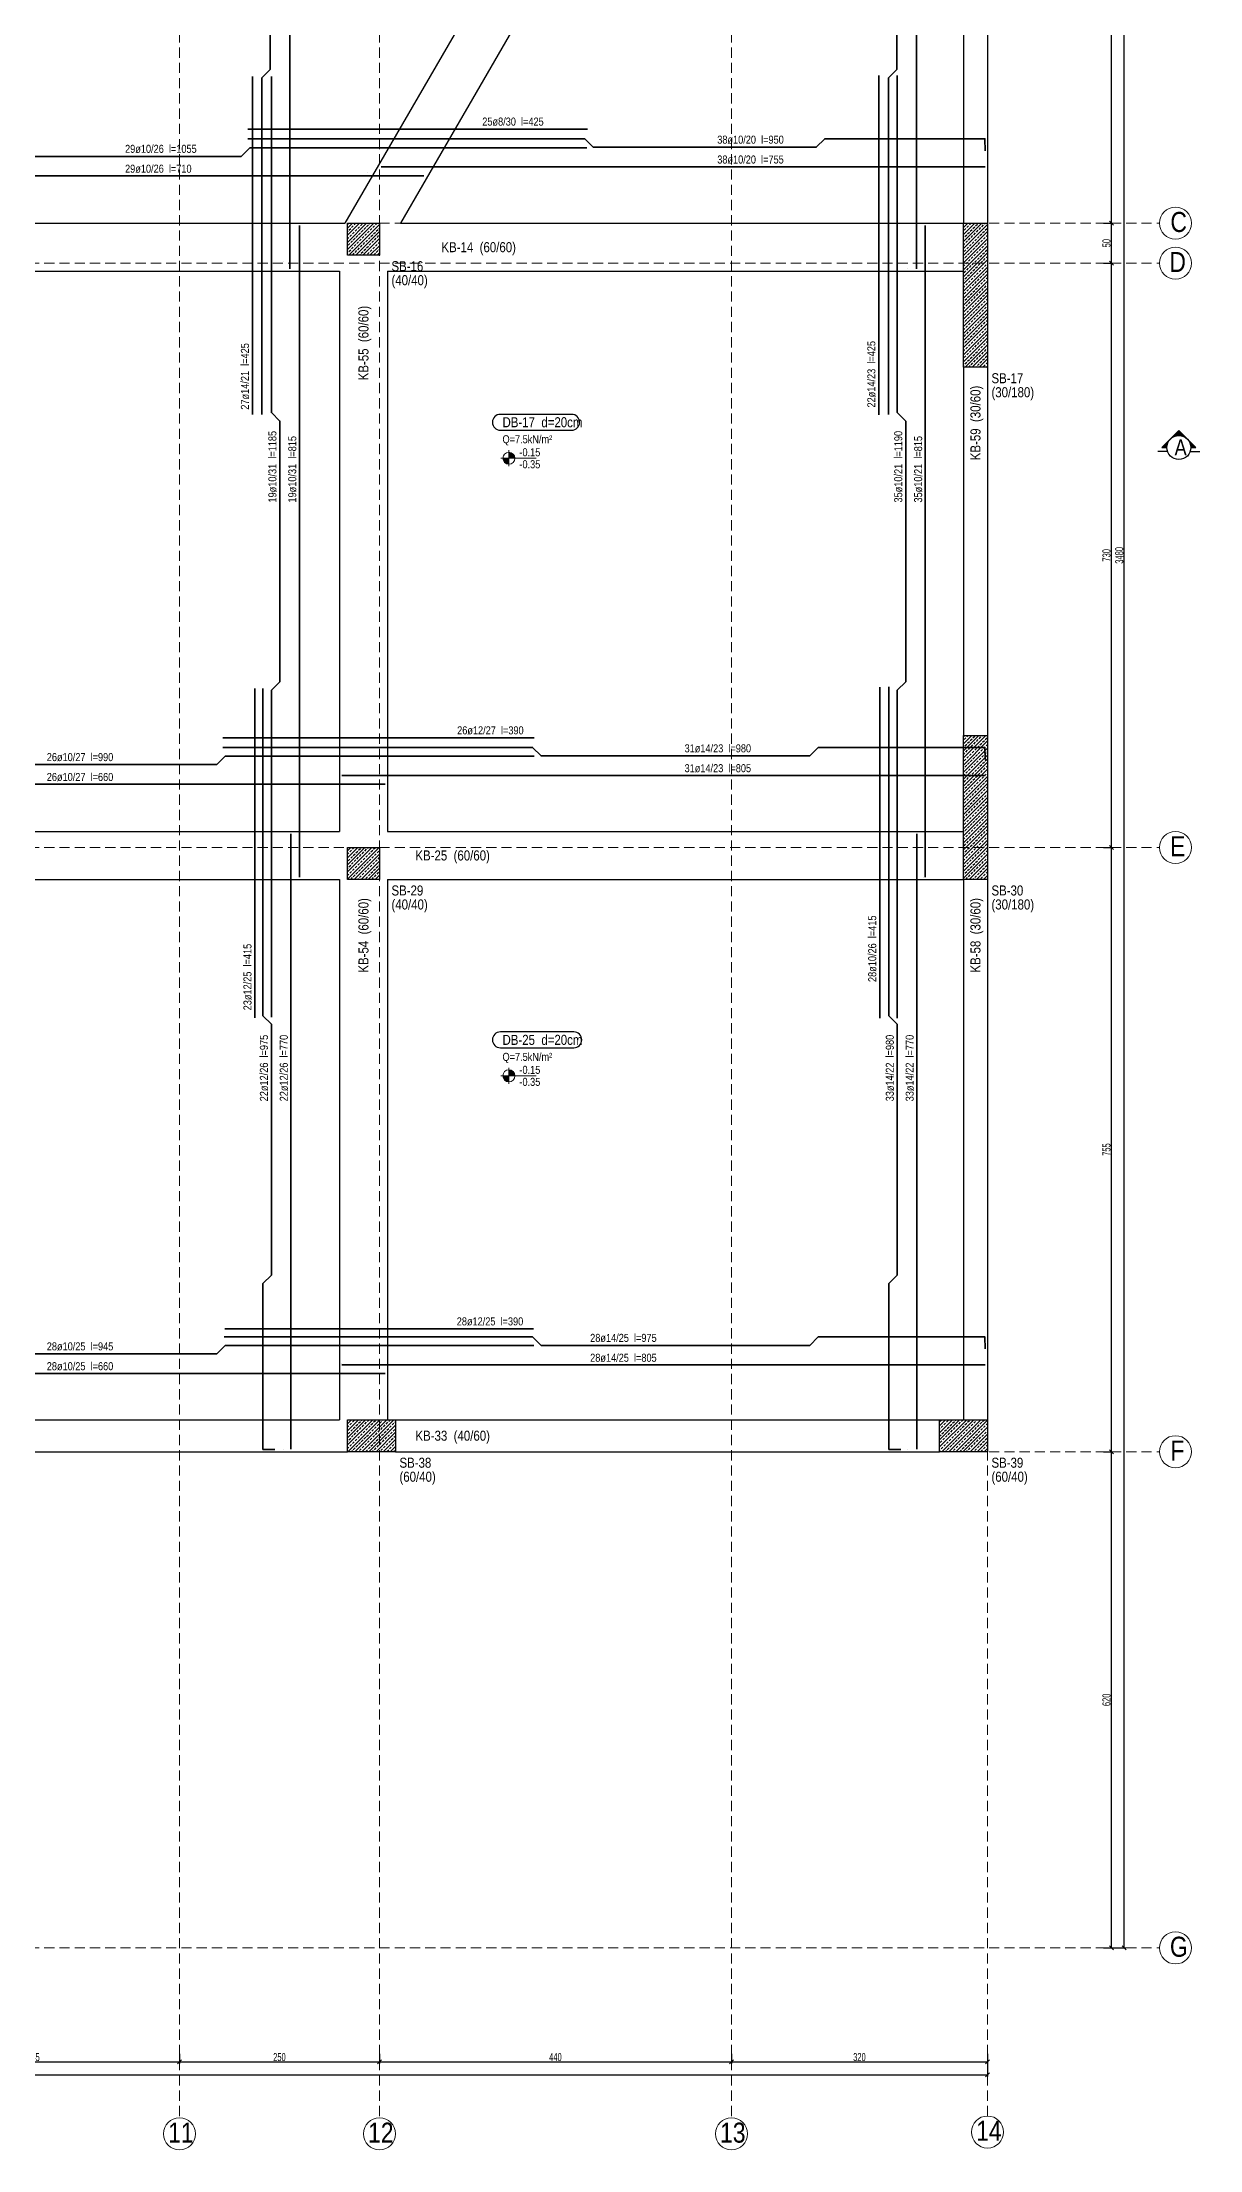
# Model space of a CAD drawing. Header units: millimetres. Extents: x 2532 to 8067, y 819 to 5029.
# Drawn here: x 6619 to 8067, y 824 to 3457 of the extents above; entities that cross this region are included whole.
import ezdxf

# ---------------------------------------------------------------- set-up
doc = ezdxf.new("R2010")
doc.units = ezdxf.units.MM
doc.linetypes.add('DASHED', pattern=[19.05, 12.7, -6.35])
for name, color, linetype, lineweight in [('AKS BALONU (BEYKENT)', 7, 'Continuous', 20), ('AKS CIZGISI (BEYKENT)', 252, 'DASHED', 20), ('AKS NO (BEYKENT)', 3, 'Continuous', 20), ('AKS OLCU (BEYKENT)', 200, 'Continuous', 20), ('DONATI (BEYKENT)', 4, 'Continuous', 35), ('DONATI YAZISI (BEYKENT)', 3, 'Continuous', 20), ('DOSEME ISMI (BEYKENT)', 9, 'Continuous', 20), ('DOSEME PAFTA (BEYKENT)', 3, 'Continuous', 20), ('KESIT (BEYKENT)', 151, 'Continuous', 25), ('KESIT ISMI (BEYKENT)', 6, 'Continuous', 20), ('KIRIS (BEYKENT)', 2, 'Continuous', 30), ('KIRIS ISMI (BEYKENT)', 40, 'Continuous', 20), ('KOLON (BEYKENT)', 3, 'Continuous', 30), ('KOLON ISMI (BEYKENT)', 91, 'Continuous', 20), ('KOT CIZGI (BEYKENT)', 120, 'Continuous', 20), ('KOT YAZI (BEYKENT)', 7, 'Continuous', 20), ('TARAMA (BEYKENT)', 252, 'Continuous', 25), ('YAZI (BEYKENT)', 140, 'Continuous', 20)]:
    doc.layers.add(name, color=color, linetype=linetype, lineweight=lineweight)
doc.styles.add('DONATI YAZISI (BEYKENT)', font='')
doc.styles.add('DSMOLC-50', font='bahnschrift light condensed', dxfattribs={"width": 0.75, "height": 10})
doc.styles.add('KOT (BEYKENT)', font='')
doc.styles.add('stastyle', font='RomanSTA.ttf')
doc.styles.add('YAZI (BEYKENT)', font='')
doc.styles.get('DONATI YAZISI (BEYKENT)').set_extended_font_data('Bahnschrift Light Condensed')
doc.styles.get('KOT (BEYKENT)').set_extended_font_data('Bahnschrift Light Condensed')
doc.styles.get('YAZI (BEYKENT)').set_extended_font_data('Bahnschrift Light Condensed')
doc.dimstyles.new('DSMOLC-50', dxfattribs={"dimtxt": 10, "dimasz": 5, "dimexe": 2, "dimexo": 2, "dimgap": 1, "dimtad": 1, "dimdec": 1, "dimrnd": 0.5, "dimzin": 12, "dimdsep": 46, "dimtxsty": 'DSMOLC-50', "dimblk": 'OBLIQUE', "dimblk1": 'OBLIQUE', "dimblk2": 'OBLIQUE', "dimcen": 0, "dimclrt": 7, "dimadec": 0, "dimazin": 0, "dimtfac": 1, "dimtdec": 4, "dimtix": 1, "dimtmove": 2, "dimatfit": 3, "dimfxl": 1, "dimtzin": 0, "dimarcsym": 0})
pattern_1 = [(45, (1551.565, 462.183), (-4.4194174, 4.4194174), []), (45, (1555.9844, 462.183), (-4.4194174, 4.4194174), [3.125, -1.5625])]

# ---------------------------------------------------------------- blocks, each defined once
blk = doc.blocks.new('_Oblique')
at = {"color": 0, "linetype": 'ByBlock', "lineweight": -2}
blk.add_line((-0.5, -0.5), (0.5, 0.5), dxfattribs=at)
blk = doc.blocks.new('*D84')
at = {"layer": 'AKS OLCU (BEYKENT)', "color": 0, "lineweight": -2, "transparency": 16777216}
for p, q in [((7946, 1696), (7958, 1696)), ((7956, 1076), (7956, 1696)), ((7946, 1076), (7958, 1076))]:
    blk.add_line(p, q, dxfattribs=at)
at = {"layer": 'DEFPOINTS', "color": 0, "transparency": 16777216}
for p in [(7944, 1696), (7956, 1696), (7944, 1076)]:
    blk.add_point(p, dxfattribs=at)
at = {"layer": 'AKS OLCU (BEYKENT)', "color": 0, "lineweight": -2, "transparency": 16777216, "xscale": 5, "yscale": 5, "zscale": 5}
for p, rotation in [((7956, 1696), 90), ((7956, 1076), 270)]:
    blk.add_blockref('_Oblique', p, dxfattribs=dict(at, rotation=rotation))
at = {"layer": 'AKS OLCU (BEYKENT)', "color": 7, "transparency": 16777216, "insert": (7949.9, 1386), "char_height": 10, "attachment_point": 5, "rotation": 90, "style": 'DSMOLC-50'}
blk.add_mtext('620', dxfattribs=at)
blk = doc.blocks.new('*D85')
at = {"layer": 'AKS OLCU (BEYKENT)', "color": 0, "lineweight": -2, "transparency": 16777216}
for p, q in [((7946, 2451), (7958, 2451)), ((7956, 1696), (7956, 2451)), ((7946, 1696), (7958, 1696))]:
    blk.add_line(p, q, dxfattribs=at)
at = {"layer": 'DEFPOINTS', "color": 0, "transparency": 16777216}
for p in [(7944, 2451), (7956, 2451), (7944, 1696)]:
    blk.add_point(p, dxfattribs=at)
at = {"layer": 'AKS OLCU (BEYKENT)', "color": 0, "lineweight": -2, "transparency": 16777216, "xscale": 5, "yscale": 5, "zscale": 5}
for p, rotation in [((7956, 2451), 90), ((7956, 1696), 270)]:
    blk.add_blockref('_Oblique', p, dxfattribs=dict(at, rotation=rotation))
at = {"layer": 'AKS OLCU (BEYKENT)', "color": 7, "transparency": 16777216, "insert": (7949.9, 2073.5), "char_height": 10, "attachment_point": 5, "rotation": 90, "style": 'DSMOLC-50'}
blk.add_mtext('755', dxfattribs=at)
blk = doc.blocks.new('*D86')
at = {"layer": 'AKS OLCU (BEYKENT)', "color": 0, "lineweight": -2, "transparency": 16777216}
for p, q in [((7946, 3181), (7958, 3181)), ((7956, 2451), (7956, 3181)), ((7946, 2451), (7958, 2451))]:
    blk.add_line(p, q, dxfattribs=at)
at = {"layer": 'DEFPOINTS', "color": 0, "transparency": 16777216}
for p in [(7944, 3181), (7956, 3181), (7944, 2451)]:
    blk.add_point(p, dxfattribs=at)
at = {"layer": 'AKS OLCU (BEYKENT)', "color": 0, "lineweight": -2, "transparency": 16777216, "xscale": 5, "yscale": 5, "zscale": 5}
for p, rotation in [((7956, 3181), 90), ((7956, 2451), 270)]:
    blk.add_blockref('_Oblique', p, dxfattribs=dict(at, rotation=rotation))
at = {"layer": 'AKS OLCU (BEYKENT)', "color": 7, "transparency": 16777216, "insert": (7949.9, 2816), "char_height": 10, "attachment_point": 5, "rotation": 90, "style": 'DSMOLC-50'}
blk.add_mtext('730', dxfattribs=at)
blk = doc.blocks.new('*D87')
at = {"layer": 'AKS OLCU (BEYKENT)', "color": 0, "lineweight": -2, "transparency": 16777216}
for p, q in [((7946, 3231), (7958, 3231)), ((7956, 3181), (7956, 3231)), ((7946, 3181), (7958, 3181))]:
    blk.add_line(p, q, dxfattribs=at)
at = {"layer": 'DEFPOINTS', "color": 0, "transparency": 16777216}
for p in [(7944, 3231), (7956, 3231), (7944, 3181)]:
    blk.add_point(p, dxfattribs=at)
at = {"layer": 'AKS OLCU (BEYKENT)', "color": 0, "lineweight": -2, "transparency": 16777216, "xscale": 5, "yscale": 5, "zscale": 5}
for p, rotation in [((7956, 3231), 90), ((7956, 3181), 270)]:
    blk.add_blockref('_Oblique', p, dxfattribs=dict(at, rotation=rotation))
at = {"layer": 'AKS OLCU (BEYKENT)', "color": 7, "transparency": 16777216, "insert": (7949.9, 3206), "char_height": 10, "attachment_point": 5, "rotation": 90, "style": 'DSMOLC-50'}
blk.add_mtext('50', dxfattribs=at)
blk = doc.blocks.new('*D88')
at = {"layer": 'AKS OLCU (BEYKENT)', "color": 0, "lineweight": -2, "transparency": 16777216}
for p, q in [((7946, 3991), (7958, 3991)), ((7956, 3231), (7956, 3991)), ((7946, 3231), (7958, 3231))]:
    blk.add_line(p, q, dxfattribs=at)
at = {"layer": 'DEFPOINTS', "color": 0, "transparency": 16777216}
for p in [(7944, 3991), (7956, 3991), (7944, 3231)]:
    blk.add_point(p, dxfattribs=at)
at = {"layer": 'AKS OLCU (BEYKENT)', "color": 0, "lineweight": -2, "transparency": 16777216, "xscale": 5, "yscale": 5, "zscale": 5}
for p, rotation in [((7956, 3991), 90), ((7956, 3231), 270)]:
    blk.add_blockref('_Oblique', p, dxfattribs=dict(at, rotation=rotation))
at = {"layer": 'AKS OLCU (BEYKENT)', "color": 7, "transparency": 16777216, "insert": (7949.9, 3611), "char_height": 10, "attachment_point": 5, "rotation": 90, "style": 'DSMOLC-50'}
blk.add_mtext('760', dxfattribs=at)
blk = doc.blocks.new('*D90')
at = {"layer": 'AKS OLCU (BEYKENT)', "color": 0, "lineweight": -2, "transparency": 16777216}
for p, q in [((7946, 4556), (7974, 4556)), ((7972, 1076), (7972, 4556)), ((7946, 1076), (7974, 1076))]:
    blk.add_line(p, q, dxfattribs=at)
at = {"layer": 'DEFPOINTS', "color": 0, "transparency": 16777216}
for p in [(7944, 4556), (7972, 4556), (7944, 1076)]:
    blk.add_point(p, dxfattribs=at)
at = {"layer": 'AKS OLCU (BEYKENT)', "color": 0, "lineweight": -2, "transparency": 16777216, "xscale": 5, "yscale": 5, "zscale": 5}
for p, rotation in [((7972, 4556), 90), ((7972, 1076), 270)]:
    blk.add_blockref('_Oblique', p, dxfattribs=dict(at, rotation=rotation))
at = {"layer": 'AKS OLCU (BEYKENT)', "color": 7, "transparency": 16777216, "insert": (7965.9, 2816), "char_height": 10, "attachment_point": 5, "rotation": 90, "style": 'DSMOLC-50'}
blk.add_mtext('3480', dxfattribs=at)
blk = doc.blocks.new('*D100')
at = {"layer": 'AKS OLCU (BEYKENT)', "color": 0, "lineweight": -2, "transparency": 16777216}
for p, q in [((6426.1, 943.5), (6426.1, 931.5)), ((6426.1, 933.5), (6791.1, 933.5)), ((6791.1, 943.5), (6791.1, 931.5))]:
    blk.add_line(p, q, dxfattribs=at)
at = {"layer": 'DEFPOINTS', "color": 0, "transparency": 16777216}
for p in [(6426.1, 945.5), (6791.1, 945.5), (6791.1, 933.5)]:
    blk.add_point(p, dxfattribs=at)
at = {"layer": 'AKS OLCU (BEYKENT)', "color": 0, "lineweight": -2, "transparency": 16777216, "xscale": 5, "yscale": 5, "zscale": 5, "rotation": 180}
blk.add_blockref('_Oblique', (6426.1, 933.5), dxfattribs=at)
at = {"layer": 'AKS OLCU (BEYKENT)', "color": 0, "lineweight": -2, "transparency": 16777216, "xscale": 5, "yscale": 5, "zscale": 5}
blk.add_blockref('_Oblique', (6791.1, 933.5), dxfattribs=at)
at = {"layer": 'AKS OLCU (BEYKENT)', "color": 7, "transparency": 16777216, "insert": (6608.6, 939.6), "char_height": 10, "attachment_point": 5, "style": 'DSMOLC-50'}
blk.add_mtext('365', dxfattribs=at)
blk = doc.blocks.new('*D101')
at = {"layer": 'AKS OLCU (BEYKENT)', "color": 0, "lineweight": -2, "transparency": 16777216}
for p, q in [((6791.1, 943.5), (6791.1, 931.5)), ((6791.1, 933.5), (7041.1, 933.5)), ((7041.1, 943.5), (7041.1, 931.5))]:
    blk.add_line(p, q, dxfattribs=at)
at = {"layer": 'DEFPOINTS', "color": 0, "transparency": 16777216}
for p in [(6791.1, 945.5), (7041.1, 945.5), (7041.1, 933.5)]:
    blk.add_point(p, dxfattribs=at)
at = {"layer": 'AKS OLCU (BEYKENT)', "color": 0, "lineweight": -2, "transparency": 16777216, "xscale": 5, "yscale": 5, "zscale": 5, "rotation": 180}
blk.add_blockref('_Oblique', (6791.1, 933.5), dxfattribs=at)
at = {"layer": 'AKS OLCU (BEYKENT)', "color": 0, "lineweight": -2, "transparency": 16777216, "xscale": 5, "yscale": 5, "zscale": 5}
blk.add_blockref('_Oblique', (7041.1, 933.5), dxfattribs=at)
at = {"layer": 'AKS OLCU (BEYKENT)', "color": 7, "transparency": 16777216, "insert": (6916.1, 939.6), "char_height": 10, "attachment_point": 5, "style": 'DSMOLC-50'}
blk.add_mtext('250', dxfattribs=at)
blk = doc.blocks.new('*D102')
at = {"layer": 'AKS OLCU (BEYKENT)', "color": 0, "lineweight": -2, "transparency": 16777216}
for p, q in [((7041.1, 943.5), (7041.1, 931.5)), ((7041.1, 933.5), (7481.1, 933.5)), ((7481.1, 943.5), (7481.1, 931.5))]:
    blk.add_line(p, q, dxfattribs=at)
at = {"layer": 'DEFPOINTS', "color": 0, "transparency": 16777216}
for p in [(7041.1, 945.5), (7481.1, 945.5), (7481.1, 933.5)]:
    blk.add_point(p, dxfattribs=at)
at = {"layer": 'AKS OLCU (BEYKENT)', "color": 0, "lineweight": -2, "transparency": 16777216, "xscale": 5, "yscale": 5, "zscale": 5, "rotation": 180}
blk.add_blockref('_Oblique', (7041.1, 933.5), dxfattribs=at)
at = {"layer": 'AKS OLCU (BEYKENT)', "color": 0, "lineweight": -2, "transparency": 16777216, "xscale": 5, "yscale": 5, "zscale": 5}
blk.add_blockref('_Oblique', (7481.1, 933.5), dxfattribs=at)
at = {"layer": 'AKS OLCU (BEYKENT)', "color": 7, "transparency": 16777216, "insert": (7261.1, 939.6), "char_height": 10, "attachment_point": 5, "style": 'DSMOLC-50'}
blk.add_mtext('440', dxfattribs=at)
blk = doc.blocks.new('*D103')
at = {"layer": 'AKS OLCU (BEYKENT)', "color": 0, "lineweight": -2, "transparency": 16777216}
for p, q in [((7481.1, 943.5), (7481.1, 931.5)), ((7481.1, 933.5), (7801.1, 933.5)), ((7801.1, 943.5), (7801.1, 931.5))]:
    blk.add_line(p, q, dxfattribs=at)
at = {"layer": 'DEFPOINTS', "color": 0, "transparency": 16777216}
for p in [(7481.1, 945.5), (7801.1, 945.5), (7801.1, 933.5)]:
    blk.add_point(p, dxfattribs=at)
at = {"layer": 'AKS OLCU (BEYKENT)', "color": 0, "lineweight": -2, "transparency": 16777216, "xscale": 5, "yscale": 5, "zscale": 5, "rotation": 180}
blk.add_blockref('_Oblique', (7481.1, 933.5), dxfattribs=at)
at = {"layer": 'AKS OLCU (BEYKENT)', "color": 0, "lineweight": -2, "transparency": 16777216, "xscale": 5, "yscale": 5, "zscale": 5}
blk.add_blockref('_Oblique', (7801.1, 933.5), dxfattribs=at)
at = {"layer": 'AKS OLCU (BEYKENT)', "color": 7, "transparency": 16777216, "insert": (7641.1, 939.6), "char_height": 10, "attachment_point": 5, "style": 'DSMOLC-50'}
blk.add_mtext('320', dxfattribs=at)
blk = doc.blocks.new('*D104')
at = {"layer": 'AKS OLCU (BEYKENT)', "color": 0, "lineweight": -2, "transparency": 16777216}
for p, q in [((3031.1, 943.5), (3031.1, 915.5)), ((7801.1, 943.5), (7801.1, 915.5)), ((3031.1, 917.5), (7801.1, 917.5))]:
    blk.add_line(p, q, dxfattribs=at)
at = {"layer": 'DEFPOINTS', "color": 0, "transparency": 16777216}
for p in [(3031.1, 945.5), (7801.1, 945.5), (7801.1, 917.5)]:
    blk.add_point(p, dxfattribs=at)
at = {"layer": 'AKS OLCU (BEYKENT)', "color": 0, "lineweight": -2, "transparency": 16777216, "xscale": 5, "yscale": 5, "zscale": 5, "rotation": 180}
blk.add_blockref('_Oblique', (3031.1, 917.5), dxfattribs=at)
at = {"layer": 'AKS OLCU (BEYKENT)', "color": 0, "lineweight": -2, "transparency": 16777216, "xscale": 5, "yscale": 5, "zscale": 5}
blk.add_blockref('_Oblique', (7801.1, 917.5), dxfattribs=at)
at = {"layer": 'AKS OLCU (BEYKENT)', "color": 7, "transparency": 16777216, "insert": (5416.1, 923.6), "char_height": 10, "attachment_point": 5, "style": 'DSMOLC-50'}
blk.add_mtext('4770', dxfattribs=at)

msp = doc.modelspace()

# ---------------------------------------------------------------- hatches: boundary and pattern name
at = {"layer": 'KESIT (BEYKENT)', "lineweight": -3}
h = msp.add_hatch(color=256, dxfattribs=at)
h.dxf.hatch_style = 1
h.paths.add_polyline_path([(8025.41, 2950.63, -0.1989124), (8029.8, 2961.24), (8019.19, 2950.63)])
h = msp.add_hatch(color=256, dxfattribs=at)
h.dxf.hatch_style = 1
h.paths.add_polyline_path([(8051.01, 2961.24), (8040.41, 2971.84), (8029.8, 2961.24, -0.1989124), (8040.41, 2965.63, -0.1989124)])
h = msp.add_hatch(color=256, dxfattribs=at)
h.dxf.hatch_style = 1
h.paths.add_polyline_path([(8061.62, 2950.63), (8051.01, 2961.24, -0.1989124), (8055.41, 2950.63)])
at = {"layer": 'KOT CIZGI (BEYKENT)'}
h = msp.add_hatch(color=256, dxfattribs=at)
h.dxf.hatch_style = 1
h.paths.add_polyline_path([(7202.88, 2937.28), (7195.38, 2937.28, 0.4142136), (7202.88, 2929.78)])
h = msp.add_hatch(color=256, dxfattribs=at)
h.dxf.hatch_style = 1
h.paths.add_polyline_path([(7202.88, 2944.78), (7202.88, 2937.28), (7210.38, 2937.28, 0.4142136)])
h = msp.add_hatch(color=256, dxfattribs=at)
h.dxf.hatch_style = 1
h.paths.add_polyline_path([(7202.88, 2165.62), (7195.38, 2165.62, 0.4142136), (7202.88, 2158.12)])
h = msp.add_hatch(color=256, dxfattribs=at)
h.dxf.hatch_style = 1
h.paths.add_polyline_path([(7202.88, 2173.12), (7202.88, 2165.62), (7210.38, 2165.62, 0.4142136)])
at = {"layer": 'TARAMA (BEYKENT)'}
h = msp.add_hatch(dxfattribs=at)
h.set_pattern_fill('ANSI33', color=256, style=0, pattern_type=0)
h.set_pattern_definition(pattern_1)
h.paths.add_polyline_path([(7001.09, 3231.01), (7041.09, 3231.01), (7041.09, 3191.01), (7001.09, 3191.01)], flags=0)
h = msp.add_hatch(dxfattribs=at)
h.set_pattern_fill('ANSI33', color=256, style=0, pattern_type=0)
h.set_pattern_definition(pattern_1)
h.paths.add_polyline_path([(7771.12, 3231.01), (7801.12, 3231.01), (7801.12, 3051.01), (7771.12, 3051.01)], flags=0)
h = msp.add_hatch(dxfattribs=at)
h.set_pattern_fill('ANSI33', color=256, style=0, pattern_type=0)
h.set_pattern_definition(pattern_1)
h.paths.add_polyline_path([(7771.12, 2591.01), (7801.12, 2591.01), (7801.12, 2411.01), (7771.12, 2411.01)], flags=0)
h = msp.add_hatch(dxfattribs=at)
h.set_pattern_fill('ANSI33', color=256, style=0, pattern_type=0)
h.set_pattern_definition(pattern_1)
h.paths.add_polyline_path([(7001.12, 2451.01), (7041.12, 2451.01), (7041.12, 2411.01), (7001.12, 2411.01)], flags=0)
h = msp.add_hatch(dxfattribs=at)
h.set_pattern_fill('ANSI33', color=256, style=0, pattern_type=0)
h.set_pattern_definition(pattern_1)
h.paths.add_polyline_path([(7001.12, 1736.01), (7061.12, 1736.01), (7061.12, 1696.01), (7001.12, 1696.01)], flags=0)
h = msp.add_hatch(dxfattribs=at)
h.set_pattern_fill('ANSI33', color=256, style=0, pattern_type=0)
h.set_pattern_definition(pattern_1)
h.paths.add_polyline_path([(7741.12, 1736.01), (7801.12, 1736.01), (7801.12, 1696.01), (7741.12, 1696.01)], flags=0)

# ---------------------------------------------------------------- linework, layer by layer
at = {"layer": 'AKS BALONU (BEYKENT)'}
for centre in [(8036.12, 3231.01), (8036.12, 3181.01), (8036.12, 2451.01), (8036.12, 1696.01), (8036.12, 1076.01), (6791.12, 843.74), (7041.12, 843.74), (7481.12, 843.74), (7801.12, 846.01)]:
    msp.add_circle(centre, 20, dxfattribs=at)
at = {"layer": 'AKS CIZGISI (BEYKENT)'}
for p, q in [((6791.12, 866.01), (6791.12, 4756.01)), ((7041.12, 866.01), (7041.12, 4756.01)), ((7481.12, 866.01), (7481.12, 4756.01)), ((7801.12, 866.01), (7801.12, 4758.28)), ((2831.12, 3231.01), (8016.12, 3231.01)), ((2831.12, 3181.01), (8016.12, 3181.01)), ((2831.12, 2451.01), (8016.12, 2451.01)), ((2831.12, 1696.01), (8016.12, 1696.01)), ((2831.12, 1076.01), (8016.12, 1076.01))]:
    msp.add_line(p, q, dxfattribs=at)
at = {"layer": 'DONATI (BEYKENT)'}
for points in [[(6894.06, 2992.04), (6894.06, 3412.42), (6904.66, 3423.03), (6904.65, 3758.8), (6894.06, 3769.42), (6894.06, 4126.15)], [(7677.38, 2992.04), (7677.38, 3412.42), (7687.98, 3423.03), (7687.97, 3758.8), (7677.38, 3769.42), (7677.38, 4126.15)], [(6929.06, 3174), (6929.06, 3988)], [(7712.38, 3174), (7712.38, 3988)], [(6882.37, 2991.93), (6882.37, 3414.32)], [(6906.12, 2238.93), (6906.12, 2647.42), (6916.72, 2658.04), (6916.71, 2983.81), (6906.12, 2994.42), (6906.12, 3414.39)], [(7665.39, 2991.44), (7665.39, 3415.33)], [(7688.44, 2237.78), (7688.44, 2647.42), (7699.04, 2658.04), (7699.04, 2983.81), (7688.44, 2994.42), (7688.44, 3415.4)], [(6876.39, 3348.49), (7301.13, 3348.49)], [(6257.08, 3325.06), (6578.99, 3325.06), (6589.6, 3314.46), (6868.29, 3314.46), (6878.9, 3325.06), (7300.46, 3325.06)], [(6876.51, 3336.54), (7297.79, 3336.54), (7308.4, 3325.94), (7587.02, 3325.94), (7597.63, 3336.54), (7798.02, 3336.54), (7798.04, 3321.54)], [(7043.36, 3301.54), (7798.11, 3301.54)], [(6389.12, 3290.06), (7096.74, 3290.06)], [(6941.12, 2414.01), (6941.12, 3228.01)], [(7723.44, 2414.01), (7723.44, 3228.01)], [(6885.52, 2238.27), (6885.52, 2649.46)], [(6910.52, 1698.93), (6895.52, 1698.92), (6895.52, 1906.17), (6906.12, 1916.78), (6906.12, 2230.05), (6895.52, 2240.67), (6895.52, 2649.77)], [(7666.51, 2237.71), (7666.51, 2651.42)], [(7692.84, 1698.93), (7677.84, 1698.92), (7677.84, 1906.17), (7688.44, 1916.78), (7688.44, 2230.05), (7677.84, 2240.67), (7677.84, 2651.74)], [(6845.35, 2587.93), (7234.51, 2587.93)], [(6257.87, 2565.07), (6568.78, 2565.07), (6579.39, 2554.47), (6837.67, 2554.47), (6848.28, 2565.07), (7234.64, 2565.07)], [(6845.45, 2576.01), (7232.52, 2576.01), (7243.13, 2565.41), (7578.91, 2565.41), (7589.52, 2576.01), (7798.02, 2576.01), (7798.04, 2561.01)], [(6389.12, 2530.07), (7048.12, 2530.07)], [(6994.11, 2541.01), (7798.11, 2541.01)], [(6930.52, 1699), (6930.52, 2468)], [(7712.84, 1699), (7712.84, 2468)], [(6847.69, 1849.42), (7233.85, 1849.42)], [(6299.4, 1828.82), (6568.78, 1828.82), (6579.39, 1818.21), (6837.67, 1818.22), (6848.28, 1828.82), (7233.92, 1828.82)], [(6847.05, 1839.42), (7232.52, 1839.42), (7243.13, 1828.82), (7578.91, 1828.82), (7589.52, 1839.42), (7798.02, 1839.42), (7798.04, 1824.42)], [(6389.12, 1793.82), (7048.12, 1793.82)], [(6994.11, 1804.42), (7798.11, 1804.42)]]:
    msp.add_lwpolyline(points, dxfattribs=at)
at = {"layer": 'DOSEME PAFTA (BEYKENT)', "lineweight": -3}
for points in [[(7192.29, 2972.35), (7281.32, 2972.35, 1), (7281.32, 2992.14), (7192.29, 2992.14, 1)], [(7192.29, 2200.69), (7284.09, 2200.69, 1), (7284.09, 2220.47), (7192.29, 2220.47, 1)]]:
    msp.add_lwpolyline(points, format="xyb", close=True, dxfattribs=at)
at = {"layer": 'KESIT (BEYKENT)', "lineweight": -3, "flags": 128}
for points in [[(8055.41, 2950.63), (8061.62, 2950.63), (8040.41, 2971.84), (8019.19, 2950.63), (8025.41, 2950.63)], [(8026.26, 2945.63), (8014.19, 2945.63)], [(8054.55, 2945.63), (8066.62, 2945.63)]]:
    msp.add_lwpolyline(points, dxfattribs=at)
at = {"layer": 'KESIT (BEYKENT)', "lineweight": -3}
msp.add_circle((8040.41, 2950.63), 15, dxfattribs=at)
at = {"layer": 'KIRIS (BEYKENT)'}
for p, q in [((7414.87, 3951.01), (6998.03, 3231.01)), ((7484.2, 3951.01), (7067.36, 3231.01)), ((7771.12, 3951.11), (7771.22, 3231.11)), ((7801.12, 3951.11), (7801.22, 3231.11)), ((6426.22, 3231.01), (6998.03, 3231.01)), ((7067.36, 3231.01), (7771.22, 3231.01)), ((6426.12, 3171.01), (6991.12, 3171.01)), ((6991.12, 3171.01), (6991.12, 2471.01)), ((7051.12, 3171.01), (7771.22, 3171.01)), ((7051.12, 3171.01), (7051.12, 2471.01)), ((7771.22, 3051.11), (7771.22, 2591.01)), ((7801.12, 3051.11), (7801.22, 2591.01)), ((6426.12, 2471.01), (6991.12, 2471.01)), ((7051.12, 2471.01), (7771.22, 2471.01)), ((6426.22, 2411.01), (6991.12, 2411.01)), ((6991.12, 2411.01), (6991.12, 1736.01)), ((7051.12, 2411.01), (7771.22, 2411.01)), ((7051.12, 2411.01), (7051.12, 1735.91)), ((7771.12, 2411.01), (7771.12, 1735.91)), ((7801.12, 2411.01), (7801.22, 1735.91)), ((6446.12, 1736.01), (6991.12, 1736.01)), ((7061.12, 1736.01), (7741.22, 1736.01)), ((6446.12, 1696.01), (7001.12, 1696.01)), ((7061.12, 1696.01), (7741.22, 1696.01))]:
    msp.add_line(p, q, dxfattribs=at)
at = {"layer": 'KOLON (BEYKENT)'}
for points in [[(7001.09, 3231.01), (7041.09, 3231.01), (7041.09, 3191.01), (7001.09, 3191.01)], [(7771.12, 3231.01), (7801.12, 3231.01), (7801.12, 3051.01), (7771.12, 3051.01)], [(7771.12, 2591.01), (7801.12, 2591.01), (7801.12, 2411.01), (7771.12, 2411.01)], [(7001.12, 2451.01), (7041.12, 2451.01), (7041.12, 2411.01), (7001.12, 2411.01)], [(7001.12, 1736.01), (7061.12, 1736.01), (7061.12, 1696.01), (7001.12, 1696.01)], [(7741.12, 1736.01), (7801.12, 1736.01), (7801.12, 1696.01), (7741.12, 1696.01)]]:
    msp.add_lwpolyline(points, close=True, dxfattribs=at)
at = {"layer": 'KOT CIZGI (BEYKENT)'}
for p, q in [((7192.88, 2937.28), (7236.9, 2937.28)), ((7202.88, 2947.28), (7202.88, 2927.28)), ((7192.88, 2165.62), (7236.9, 2165.62)), ((7202.88, 2175.62), (7202.88, 2155.62))]:
    msp.add_line(p, q, dxfattribs=at)
for centre in [(7202.88, 2937.28), (7202.88, 2165.62)]:
    msp.add_circle(centre, 7.5, dxfattribs=at)

# ---------------------------------------------------------------- texts
at = {"layer": 'AKS NO (BEYKENT)', "style": 'YAZI (BEYKENT)'}
for s, p in [('C', (8029.79, 3220.01)), ('D', (8028.52, 3170.01)), ('E', (8029.33, 2440.01)), ('F', (8029.8, 1685.01)), ('G', (8029.18, 1065.01)), ('11', (6776.92, 832.74)), ('12', (7026.88, 832.74)), ('13', (7466.88, 832.74)), ('14', (7786.95, 835.01))]:
    msp.add_text(s, height=25, dxfattribs=at).set_placement(p)
at = {"layer": 'DONATI (BEYKENT)', "style": 'stastyle'}
for s, p in [('& 1-.2- 1- 8.265787- 0', (7026.54, 3294.28)), ('& 1-.2- 1- 7.800003- 5.650001', (6920.56, 3183.64)), ('& 1-.2- 1- 7.799997- 5.650004', (7701.13, 3174.79)), ('& 1-.2- 1- 6.150001- 0', (6994.11, 2541.01)), ('& 1-.2- 1- 7.550002- 7.600002', (6941.12, 2414.01)), ('& 1-.2- 1- 7.550003- 7.599998', (7721.12, 2414.01)), ('& 1-.2- 1- 6.149998- 0', (6994.11, 1806.01)), ('& 1-.2- 1- 0- 7.800003', (6921.12, 1699)), ('& 1-.2- 1- 0- 7.799997', (7701.12, 1699))]:
    msp.add_text(s, height=0.0005, dxfattribs=at).set_placement(p)
at = {"layer": 'DONATI YAZISI (BEYKENT)', "style": 'DONATI YAZISI (BEYKENT)'}
for s, p in [(' 25ø8/30  l=425', (7166.46, 3352.92)), (' 29ø10/26  l=1055', (6719.95, 3318.89)), (' 38ø10/20  l=950', (7460.18, 3330.36)), (' 29ø10/26  l=710', (6719.94, 3294.06)), (' 38ø10/20  l=755', (7460.17, 3305.54)), (' 26ø12/27  l=390', (7135.05, 2592.35)), (' 26ø10/27  l=990', (6622.08, 2558.9)), (' 31ø14/23  l=805', (7419.32, 2545.01)), (' 31ø14/23  l=980', (7419.33, 2569.83)), (' 26ø10/27  l=660', (6622.07, 2534.07)), (' 28ø12/25  l=390', (7134.53, 1853.84)), (' 28ø14/25  l=975', (7301.32, 1833.24)), (' 28ø10/25  l=945', (6622.08, 1822.64)), (' 28ø14/25  l=805', (7301.31, 1808.42)), (' 28ø10/25  l=660', (6622.07, 1797.82))]:
    msp.add_text(s, height=10, dxfattribs=at).set_placement(p)
for s, rotation, p in [(' 22ø14/23  l=425', 89.99999, (7660.97, 2997.47)), ('27ø14/21  l=425', 90, (6877.95, 2997.97)), (' 19ø10/31  l=1185', 90, (6912.29, 2878.74)), (' 19ø10/31  l=815', 90, (6937.12, 2878.73)), (' 35ø10/21  l=1190', 90, (7694.61, 2878.75)), (' 35ø10/21  l=815', 90, (7719.44, 2878.74)), (' 28ø10/26  l=415', 90, (7662.09, 2279.68)), (' 23ø12/25  l=415', 90, (6881.09, 2244.3)), (' 22ø12/26  l=975', 90, (6901.69, 2130.6)), (' 22ø12/26  l=770', 90, (6926.52, 2130.59)), (' 33ø14/22  l=980', 90, (7684.01, 2130.64)), (' 33ø14/22  l=770', 90, (7708.84, 2130.63))]:
    msp.add_text(s, height=10, rotation=rotation, dxfattribs=at).set_placement(p)
at = {"layer": 'DOSEME ISMI (BEYKENT)', "style": 'YAZI (BEYKENT)'}
for s, p in [('DB-17  d=20cm', (7194.93, 2976.01)), ('DB-25  d=20cm', (7194.93, 2204.34))]:
    msp.add_text(s, height=12.5, dxfattribs=at).set_placement(p)
at = {"layer": 'KESIT ISMI (BEYKENT)', "style": 'YAZI (BEYKENT)'}
msp.add_text('A', height=20, dxfattribs=at).set_placement((8034.95, 2940.76))
at = {"layer": 'KIRIS ISMI (BEYKENT)', "style": 'YAZI (BEYKENT)'}
for s, p in [('KB-14  (60/60)', (7118.6, 3194.76)), ('KB-25  (60/60)', (7086.02, 2434.76)), ('KB-33  (40/60)', (7086.12, 1709.76))]:
    msp.add_text(s, height=12.5, dxfattribs=at).set_placement(p)
for s, p in [('KB-55  (60/60)', (7027.37, 3034.62)), ('KB-59  (30/60)', (7792.37, 2934.8)), ('KB-54  (60/60)', (7027.37, 2294.56)), ('KB-58  (30/60)', (7792.37, 2294.7))]:
    msp.add_text(s, height=12.5, rotation=90, dxfattribs=at).set_placement(p)
at = {"layer": 'KOLON ISMI (BEYKENT)', "style": 'YAZI (BEYKENT)'}
for s, p in [('SB-16', (7056.12, 3171.01)), ('(40/40)', (7056.12, 3153.51)), ('SB-17', (7806.12, 3031.01)), ('(30/180)', (7806.12, 3013.51)), ('SB-29', (7056.12, 2391.01)), ('SB-30', (7806.12, 2391.01)), ('(40/40)', (7056.12, 2373.51)), ('(30/180)', (7806.12, 2373.51)), ('SB-38', (7066.12, 1676.01)), ('SB-39', (7806.12, 1676.01)), ('(60/40)', (7066.12, 1658.51)), ('(60/40)', (7806.12, 1658.51))]:
    msp.add_text(s, height=12.5, dxfattribs=at).set_placement(p)
at = {"layer": 'KOT YAZI (BEYKENT)', "style": 'KOT (BEYKENT)'}
for s, p in [(' -0.15', (7212.88, 2939.78)), (' -0.35', (7212.88, 2924.78)), (' -0.15', (7212.88, 2168.12)), (' -0.35', (7212.88, 2153.12))]:
    msp.add_text(s, height=10, dxfattribs=at).set_placement(p)
at = {"layer": 'YAZI (BEYKENT)', "style": 'YAZI (BEYKENT)'}
for p in [(7194.93, 2956.01), (7194.93, 2184.34)]:
    msp.add_text('Q=7.5kN/m²', height=10, dxfattribs=at).set_placement(p)

# ---------------------------------------------------------------- dimensions: what is measured, and where the dimension line sits
at = {"layer": 'AKS OLCU (BEYKENT)'}
for base, p1, p2, picture, middle in [((7972, 4556.01), (7944, 1076.01), (7944, 4556.01), '*D90', (7965.89, 2816.01)), ((7956, 3991.01), (7944, 3231.01), (7944, 3991.01), '*D88', (7949.89, 3611.01)), ((7956, 3231.01), (7944, 3181.01), (7944, 3231.01), '*D87', (7949.89, 3206.01)), ((7956, 3181.01), (7944, 2451.01), (7944, 3181.01), '*D86', (7949.89, 2816.01)), ((7956, 2451.01), (7944, 1696.01), (7944, 2451.01), '*D85', (7949.94, 2073.51)), ((7956, 1696.01), (7944, 1076.01), (7944, 1696.01), '*D84', (7949.89, 1386.01))]:
    dim = msp.add_linear_dim(base=base, p1=p1, p2=p2, angle=90, dimstyle='DSMOLC-50', dxfattribs=at)
    dim.commit()
    dim.dimension.update_dxf_attribs({"geometry": picture, "text_midpoint": middle})
for base, p1, p2, picture, middle in [((7801.12, 917.54), (3031.12, 945.54), (7801.12, 945.54), '*D104', (5416.12, 923.64)), ((6791.12, 933.54), (6426.12, 945.54), (6791.12, 945.54), '*D100', (6608.62, 939.64)), ((7041.12, 933.54), (6791.12, 945.54), (7041.12, 945.54), '*D101', (6916.12, 939.64)), ((7481.12, 933.54), (7041.12, 945.54), (7481.12, 945.54), '*D102', (7261.12, 939.64)), ((7801.12, 933.54), (7481.12, 945.54), (7801.12, 945.54), '*D103', (7641.12, 939.64))]:
    dim = msp.add_linear_dim(base=base, p1=p1, p2=p2, dimstyle='DSMOLC-50', dxfattribs=at)
    dim.commit()
    dim.dimension.update_dxf_attribs({"geometry": picture, "text_midpoint": middle})

doc.saveas('drawing.dxf')
